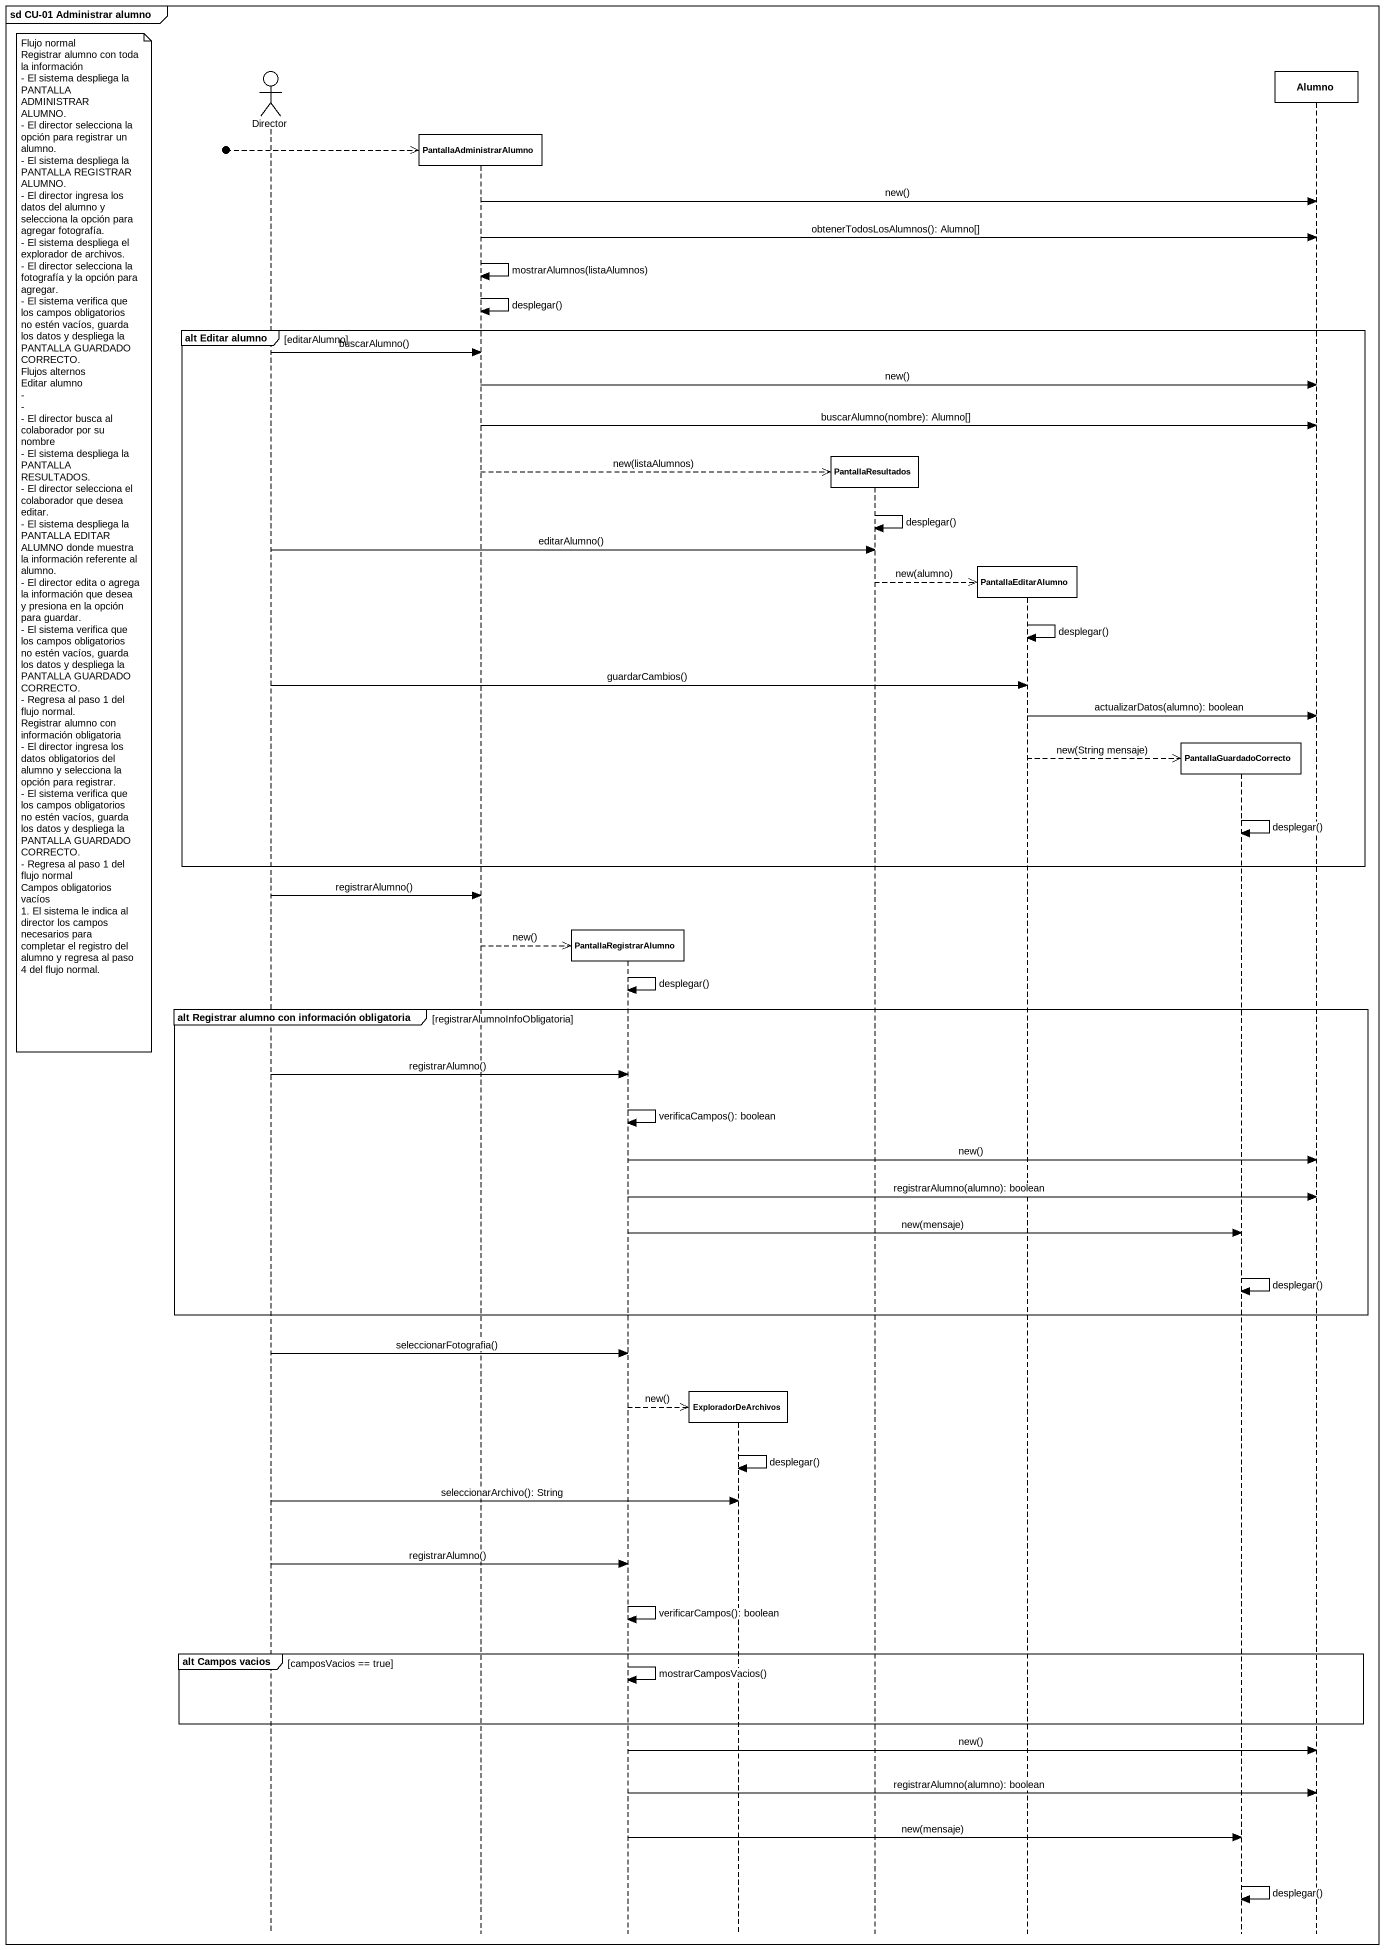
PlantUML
@startuml
mainframe sd CU-01 Administrar alumno
hide footbox
actor Director
participant PantallaAdministrarAlumno
participant PantallaRegistrarAlumno
participant ExploradorDeArchivos
participant PantallaResultados
participant PantallaEditarAlumno
participant PantallaGuardadoCorrecto
participant Alumno

[o-->> PantallaAdministrarAlumno
PantallaAdministrarAlumno -> Alumno : new()
PantallaAdministrarAlumno -> Alumno : obtenerTodosLosAlumnos(): Alumno[]
PantallaAdministrarAlumno -> PantallaAdministrarAlumno : mostrarAlumnos(listaAlumnos)
PantallaAdministrarAlumno -> PantallaAdministrarAlumno : desplegar()
group alt Editar alumno [editarAlumno]
  Director -> PantallaAdministrarAlumno : buscarAlumno()
  PantallaAdministrarAlumno -> Alumno : new()
  PantallaAdministrarAlumno -> Alumno : buscarAlumno(nombre): Alumno[]
  PantallaAdministrarAlumno -->> PantallaResultados ** : new(listaAlumnos)
  PantallaResultados -> PantallaResultados : desplegar()
  note left of Director
    Flujo normal
    Registrar alumno con toda la información
    - El sistema despliega la PANTALLA ADMINISTRAR ALUMNO.
    - El director selecciona la opción para registrar un alumno.
    - El sistema despliega la PANTALLA REGISTRAR ALUMNO.
    - El director ingresa los datos del alumno y selecciona la opción para agregar fotografía.
    - El sistema despliega el explorador de archivos.
    - El director selecciona la fotografía y la opción para agregar.
    - El sistema verifica que los campos obligatorios no estén vacíos, guarda los datos y despliega la PANTALLA GUARDADO CORRECTO.
    Flujos alternos
    Editar alumno
    -
    -
    - El director busca al colaborador por su nombre
    - El sistema despliega la PANTALLA RESULTADOS.
    - El director selecciona el colaborador que desea editar.
    - El sistema despliega la PANTALLA EDITAR ALUMNO donde muestra la información referente al alumno.
    - El director edita o agrega la información que desea y presiona en la opción para guardar.
    - El sistema verifica que los campos obligatorios no estén vacíos, guarda los datos y despliega la PANTALLA GUARDADO CORRECTO.
    - Regresa al paso 1 del flujo normal.
    Registrar alumno con información obligatoria
    - El director ingresa los datos obligatorios del alumno y selecciona la opción para registrar.
    - El sistema verifica que los campos obligatorios no estén vacíos, guarda los datos y despliega la PANTALLA GUARDADO CORRECTO.
    - Regresa al paso 1 del flujo normal
    Campos obligatorios vacíos
    1. El sistema le indica al director los campos necesarios para completar el registro del alumno y regresa al paso 4 del flujo normal.
  end note
  Director -> PantallaResultados : editarAlumno()
  PantallaResultados -->> PantallaEditarAlumno ** : new(alumno)
  PantallaEditarAlumno -> PantallaEditarAlumno : desplegar()
  Director -> PantallaEditarAlumno : guardarCambios()
  PantallaEditarAlumno -> Alumno : actualizarDatos(alumno): boolean
  PantallaEditarAlumno -->> PantallaGuardadoCorrecto ** : new(String mensaje)
  PantallaGuardadoCorrecto -> PantallaGuardadoCorrecto : desplegar()
end
Director -> PantallaAdministrarAlumno : registrarAlumno()
PantallaAdministrarAlumno -->> PantallaRegistrarAlumno ** : new()
PantallaRegistrarAlumno -> PantallaRegistrarAlumno : desplegar()
group alt Registrar alumno con información obligatoria [registrarAlumnoInfoObligatoria]
  Director -> PantallaRegistrarAlumno : registrarAlumno()
  PantallaRegistrarAlumno -> PantallaRegistrarAlumno : verificaCampos(): boolean
  PantallaRegistrarAlumno -> Alumno : new()
  PantallaRegistrarAlumno -> Alumno : registrarAlumno(alumno): boolean
  PantallaRegistrarAlumno -> PantallaGuardadoCorrecto : new(mensaje)
  PantallaGuardadoCorrecto -> PantallaGuardadoCorrecto : desplegar()
end
Director -> PantallaRegistrarAlumno : seleccionarFotografia()
PantallaRegistrarAlumno -->> ExploradorDeArchivos ** : new()
ExploradorDeArchivos -> ExploradorDeArchivos : desplegar()
Director -> ExploradorDeArchivos : seleccionarArchivo(): String
Director -> PantallaRegistrarAlumno : registrarAlumno()
PantallaRegistrarAlumno -> PantallaRegistrarAlumno : verificarCampos(): boolean
group alt Campos vacios [camposVacios == true]
  PantallaRegistrarAlumno -> PantallaRegistrarAlumno : mostrarCamposVacios()
end
PantallaRegistrarAlumno -> Alumno : new()
PantallaRegistrarAlumno -> Alumno : registrarAlumno(alumno): boolean
PantallaRegistrarAlumno -> PantallaGuardadoCorrecto : new(mensaje)
PantallaGuardadoCorrecto -> PantallaGuardadoCorrecto : desplegar()
@enduml
